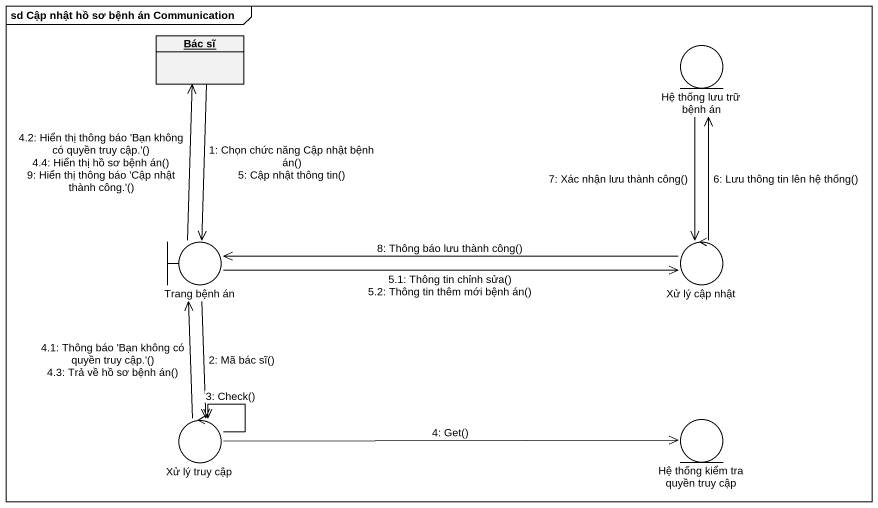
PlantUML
@startuml
mainframe sd Cập nhật hồ sơ bệnh án Communication
allowmixing
hide circle
hide empty members
object "Bác sĩ" as Bác_sĩ
entity "Hệ thống lưu trữ bệnh án" as Hệ_thống_lưu_trữ_bệnh_án
boundary "Trang bệnh án" as Trang_bệnh_án
control "Xử lý cập nhật" as Xử_lý_cập_nhật
control "Xử lý truy cập" as Xử_lý_truy_cập
entity "Hệ thống kiểm tra quyền truy cập" as Hệ_thống_kiểm_tra_quyền
Bác_sĩ --> Trang_bệnh_án : 1: Chọn chức năng Cập nhật bệnh án()\n5: Cập nhật thông tin()
Trang_bệnh_án --> Xử_lý_truy_cập : 2: Mã bác sĩ()
Xử_lý_truy_cập --> Xử_lý_truy_cập : 3: Check()
Xử_lý_truy_cập -right-> Hệ_thống_kiểm_tra_quyền : 4: Get()
Xử_lý_truy_cập -up-> Trang_bệnh_án : 4.1: Thông báo 'Bạn không có quyền truy cập.'()\n4.3: Trả về hồ sơ bệnh án()
Trang_bệnh_án -up-> Bác_sĩ : 4.2: Hiển thị thông báo 'Bạn không có quyền truy cập.'()\n4.4: Hiển thị hồ sơ bệnh án()\n9: Hiển thị thông báo 'Cập nhật thành công.'()
Trang_bệnh_án -right-> Xử_lý_cập_nhật : 5.1: Thông tin chỉnh sửa()\n5.2: Thông tin thêm mới bệnh án()
Xử_lý_cập_nhật -up-> Hệ_thống_lưu_trữ_bệnh_án : 6: Lưu thông tin lên hệ thống()
Hệ_thống_lưu_trữ_bệnh_án --> Xử_lý_cập_nhật : 7: Xác nhận lưu thành công()
Xử_lý_cập_nhật -left-> Trang_bệnh_án : 8: Thông báo lưu thành công()
@enduml
